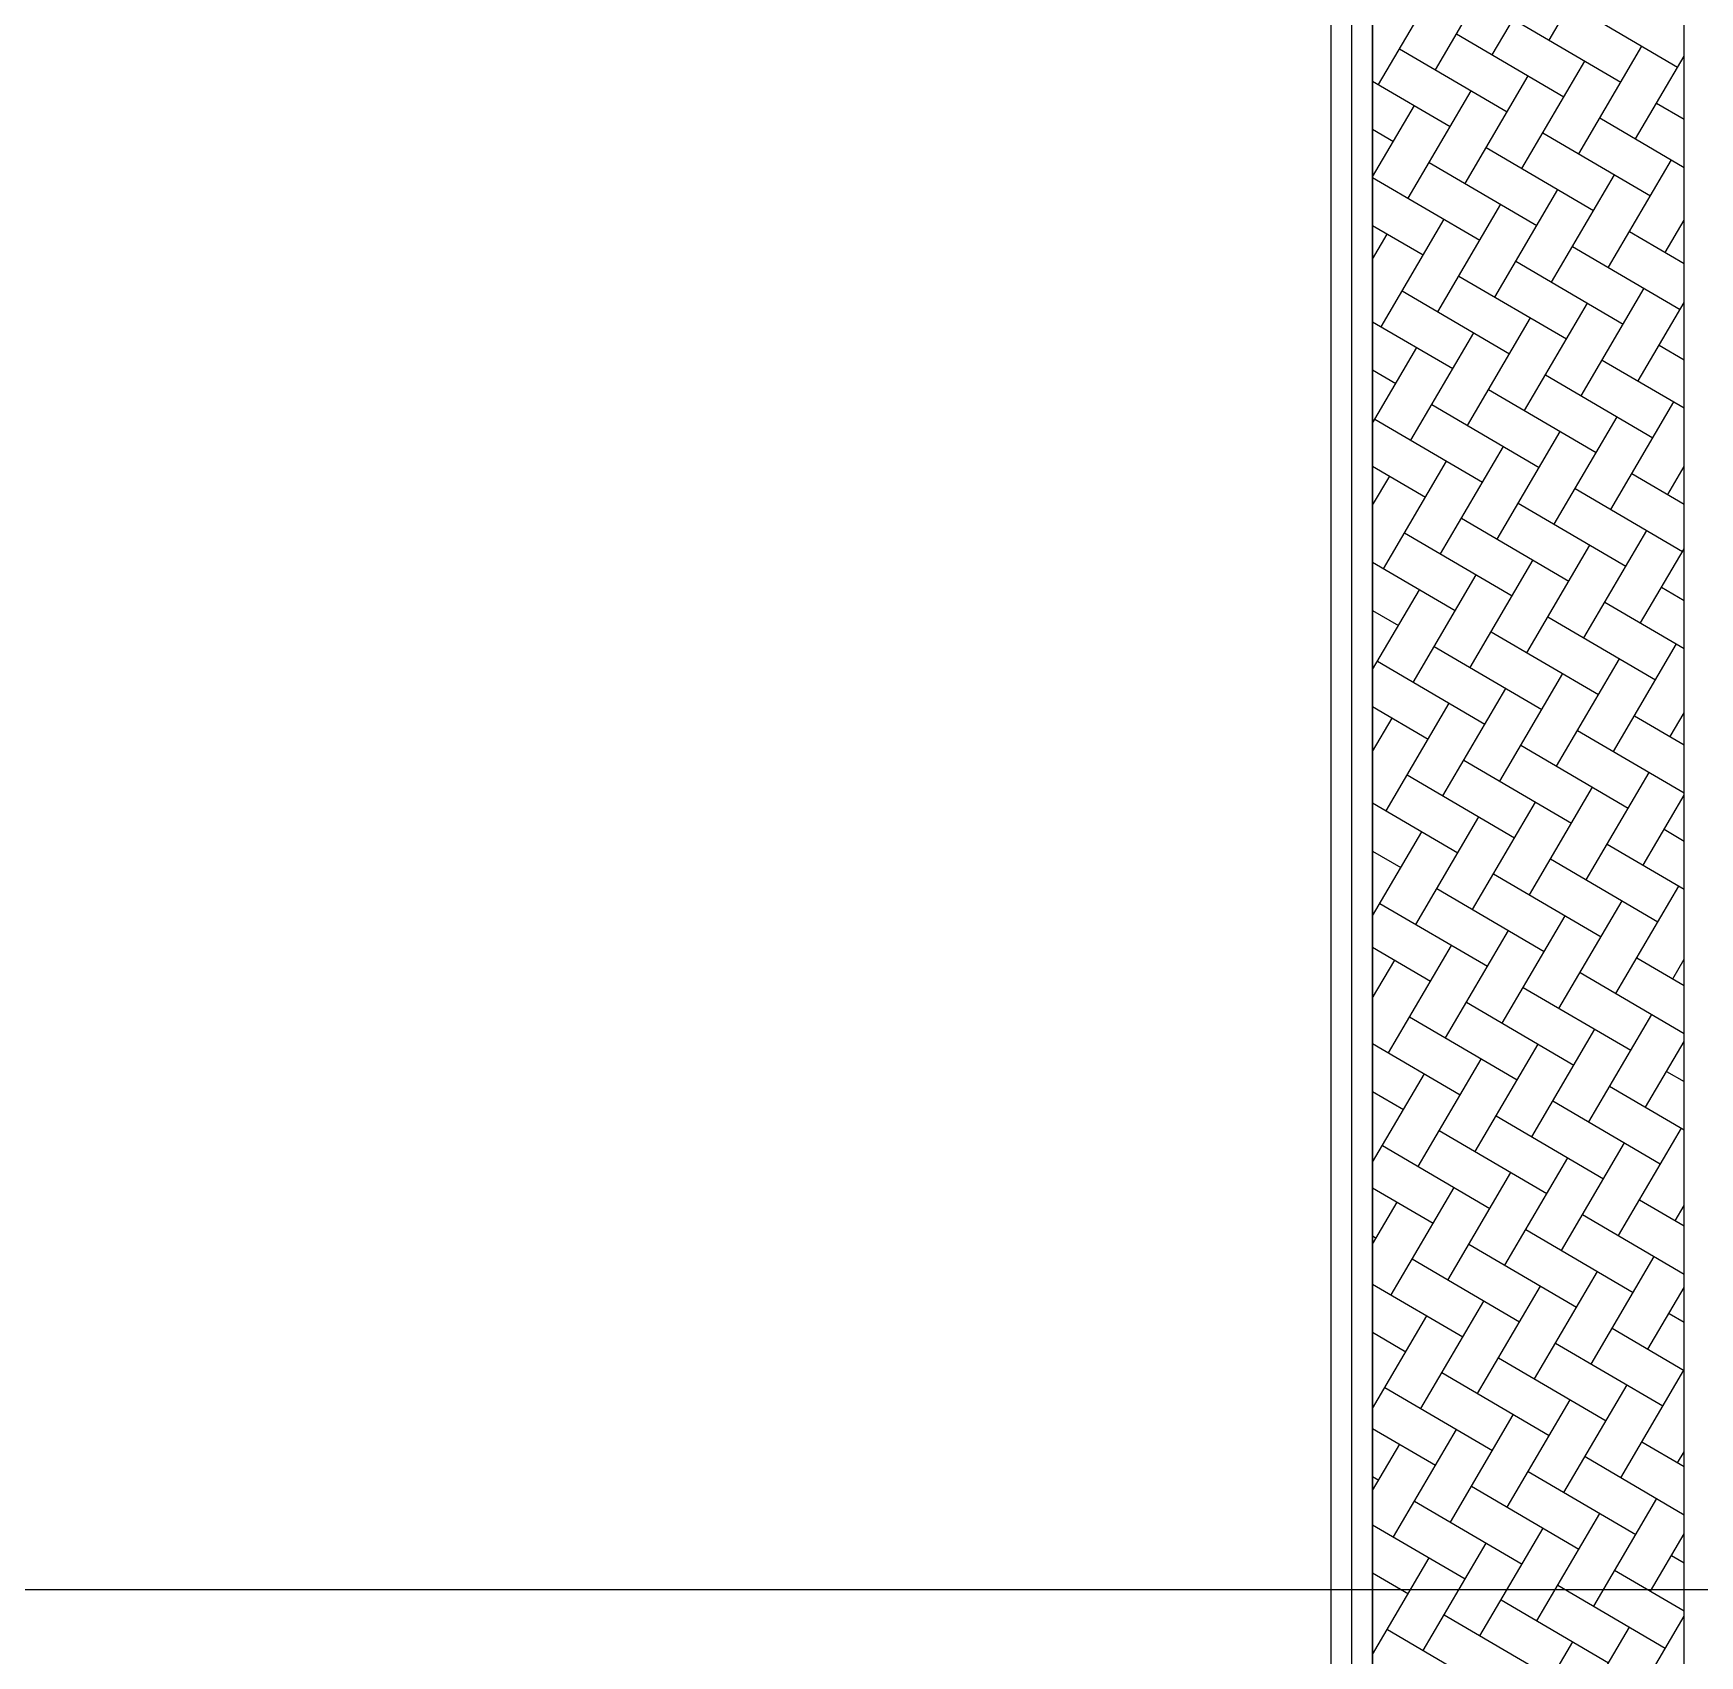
# Model space of a CAD drawing. Header units: millimetres. Extents: x 0 to 356400, y 0 to 68257.
# Drawn here: x 289772 to 290414, y 4774 to 5400 of the extents above; entities that cross this region are included whole.
import ezdxf

# ---------------------------------------------------------------- set-up
doc = ezdxf.new("R2010")
doc.units = ezdxf.units.MM
doc.header["$LTSCALE"] = 75
doc.layers.add('8', color=8, linetype='Continuous')
doc.layers.add('G(그리드1)', color=185, linetype='Continuous', plot=False)

# ---------------------------------------------------------------- blocks, each defined once
blk = doc.blocks.new('G$C7369CDF7')
at = {"layer": '8'}
for p, q in [((94630, 76150), (9330, 76150)), ((94630, 76150), (9330, 76150)), ((48904, 75052), (49510, 76087)), ((50201, 75683), (49403, 76150)), ((49856, 75885), (50011, 76150)), ((49998, 75338), (50475, 76150)), ((51295, 75968), (50985, 76150)), ((51093, 75623), (51402, 76150)), ((51236, 75076), (51843, 76111)), ((52533, 75707), (51776, 76150)), ((52188, 75909), (52329, 76150)), ((52331, 75361), (52793, 76150)), ((53628, 75992), (53358, 76150)), ((53425, 75647), (53720, 76150)), ((53568, 75100), (54175, 76135)), ((54865, 75731), (54150, 76150)), ((54520, 75933), (54647, 76150)), ((54663, 75385), (55111, 76150)), ((55960, 76016), (55732, 76150)), ((55758, 75671), (56038, 76150)), ((55900, 75124), (56502, 76150)), ((57197, 75755), (56523, 76150)), ((56852, 75957), (56966, 76150)), ((56995, 75409), (57429, 76150)), ((58435, 75493), (57400, 76100)), ((58090, 75695), (58357, 76150)), ((58292, 76040), (58105, 76150)), ((58233, 75148), (58820, 76150)), ((59530, 75778), (58896, 76150)), ((59185, 75981), (59284, 76150)), ((59327, 75433), (59747, 76150)), ((60767, 75517), (59732, 76124)), ((60422, 75719), (60675, 76150)), ((60624, 76064), (60478, 76150)), ((60565, 75172), (61138, 76150)), ((61862, 75802), (61269, 76150)), ((61517, 76005), (61602, 76150)), ((61660, 75457), (62066, 76150)), ((63100, 75541), (62064, 76148)), ((62754, 75743), (62993, 76150)), ((62957, 76088), (62851, 76150)), ((62897, 75196), (63457, 76150)), ((64194, 75826), (63642, 76150)), ((63849, 76029), (63920, 76150)), ((63992, 75481), (64384, 76150)), ((65432, 75565), (64433, 76150)), ((51438, 75421), (50403, 76028)), ((53770, 75445), (52735, 76052)), ((56103, 75469), (55067, 76076)), ((59470, 74886), (60077, 75921)), ((61803, 74910), (62409, 75945)), ((64135, 74934), (64742, 75969)), ((50141, 74790), (50748, 75825)), ((52676, 75159), (51640, 75766)), ((52474, 74814), (53080, 75849)), ((55008, 75183), (53973, 75790)), ((54806, 74838), (55413, 75873)), ((57340, 75207), (56305, 75814)), ((57138, 74862), (57745, 75897)), ((59673, 75231), (58637, 75838)), ((62005, 75255), (60970, 75862)), ((64337, 75279), (63302, 75886)), ((50344, 75135), (49308, 75742)), ((56043, 74576), (56650, 75612)), ((58376, 74600), (58982, 75636)), ((60708, 74624), (61315, 75660)), ((63242, 74993), (62207, 75600)), ((63040, 74648), (63647, 75684)), ((65575, 75017), (64539, 75624)), ((49249, 74850), (48214, 75456)), ((49047, 74504), (49653, 75540)), ((51581, 74874), (50546, 75480)), ((51379, 74528), (51986, 75564)), ((53913, 74898), (52878, 75504)), ((53711, 74552), (54318, 75588)), ((56246, 74921), (55210, 75528)), ((58578, 74945), (57543, 75552)), ((60910, 74969), (59875, 75576)), ((50284, 74243), (50891, 75278)), ((52616, 74267), (53223, 75302)), ((54949, 74291), (55555, 75326)), ((57281, 74315), (57888, 75350)), ((59815, 74684), (58780, 75291)), ((59613, 74339), (60220, 75374)), ((62148, 74708), (61112, 75315)), ((61945, 74363), (62552, 75398)), ((64480, 74732), (63445, 75338)), ((64278, 74387), (64884, 75422)), ((50486, 74588), (49451, 75195)), ((52819, 74612), (51783, 75219)), ((55151, 74636), (54116, 75243)), ((57483, 74660), (56448, 75267)), ((63183, 74101), (63790, 75136)), ((49189, 73957), (49796, 74992)), ((51522, 73981), (52128, 75016)), ((54056, 74350), (53021, 74957)), ((53854, 74005), (54461, 75040)), ((56388, 74374), (55353, 74981)), ((56186, 74029), (56793, 75064)), ((58721, 74398), (57685, 75005)), ((58518, 74053), (59125, 75088)), ((61053, 74422), (60018, 75029)), ((60851, 74077), (61457, 75112)), ((63385, 74446), (62350, 75053)), ((65717, 74470), (64682, 75077)), ((49392, 74302), (48356, 74909)), ((51724, 74326), (50689, 74933)), ((57424, 73767), (58030, 74803)), ((59756, 73791), (60363, 74827)), ((62088, 73815), (62695, 74851)), ((64420, 73839), (65027, 74875)), ((50629, 74041), (49594, 74647)), ((50427, 73695), (51034, 74731)), ((52961, 74064), (51926, 74671)), ((52759, 73719), (53366, 74755)), ((55294, 74088), (54258, 74695)), ((55091, 73743), (55698, 74779)), ((57626, 74112), (56591, 74719)), ((59958, 74136), (58923, 74743)), ((62290, 74160), (61255, 74767)), ((64623, 74184), (63587, 74791)), ((53997, 73458), (54604, 74493)), ((56329, 73482), (56936, 74517)), ((58661, 73506), (59268, 74541)), ((61196, 73875), (60160, 74482)), ((60993, 73530), (61600, 74565)), ((63528, 73899), (62493, 74505)), ((63326, 73554), (63933, 74589)), ((49534, 73755), (48499, 74362)), ((49332, 73410), (49939, 74445)), ((51867, 73779), (50831, 74386)), ((51664, 73434), (52271, 74469)), ((54199, 73803), (53164, 74410)), ((56531, 73827), (55496, 74434)), ((58863, 73851), (57828, 74458)), ((64563, 73292), (65170, 74327)), ((50571, 73150), (51177, 74183)), ((52902, 73172), (53509, 74207)), ((55234, 73196), (55841, 74231)), ((57769, 73565), (56733, 74172)), ((57567, 73220), (58173, 74255)), ((60101, 73589), (59066, 74196)), ((59899, 73244), (60506, 74279)), ((62433, 73613), (61398, 74220)), ((62231, 73268), (62838, 74303)), ((64766, 73637), (63730, 74244)), ((50772, 73493), (49737, 74100)), ((53104, 73517), (52069, 74124)), ((55437, 73541), (54401, 74148)), ((58916, 73150), (59411, 73994)), ((61235, 73150), (61743, 74018)), ((63553, 73150), (64075, 74042)), ((49644, 73150), (50082, 73898)), ((52010, 73231), (50974, 73838)), ((51962, 73150), (52414, 73922)), ((54342, 73255), (53307, 73862)), ((54280, 73150), (54746, 73946)), ((56674, 73279), (55639, 73886)), ((56598, 73150), (57079, 73970)), ((59006, 73303), (57971, 73910)), ((61339, 73327), (60303, 73934)), ((63671, 73351), (62636, 73958)), ((49677, 73208), (48642, 73814)), ((55671, 73150), (55984, 73684)), ((57989, 73150), (58316, 73708)), ((60307, 73150), (60648, 73732)), ((62432, 73150), (61541, 73672)), ((62626, 73150), (62981, 73756)), ((64805, 73150), (63873, 73696)), ((50566, 73150), (49880, 73553)), ((51035, 73150), (51319, 73636)), ((52940, 73150), (52212, 73577)), ((53353, 73150), (53652, 73660)), ((55313, 73150), (54544, 73601)), ((57686, 73150), (56876, 73625)), ((60059, 73150), (59209, 73648)), ((50107, 73150), (50225, 73350)), ((52425, 73150), (52557, 73374)), ((54744, 73150), (54889, 73398)), ((57062, 73150), (57221, 73422)), ((58477, 73150), (58114, 73363)), ((59380, 73150), (59554, 73446)), ((60850, 73150), (60446, 73387)), ((61698, 73150), (61886, 73470)), ((63223, 73150), (62778, 73411)), ((64016, 73150), (64218, 73494)), ((51358, 73150), (51117, 73291)), ((53731, 73150), (53449, 73315)), ((56104, 73150), (55782, 73339)), ((63089, 73150), (63123, 73209)), ((97230, 73150), (6530, 73150)), ((6530, 73150), (97074, 73150)), ((6830, 73150), (94630, 73150)), ((58453, 73150), (58459, 73161)), ((60771, 73150), (60791, 73185)), ((97030, 72950), (6530, 72950)), ((96830, 72750), (29430, 72750))]:
    blk.add_line(p, q, dxfattribs=at)

msp = doc.modelspace()

# ---------------------------------------------------------------- linework, layer by layer
at = {"layer": 'G(그리드1)'}
msp.add_lwpolyline([(300325, 58700), (278825, 58700), (278825, 4800), (300325, 4800)], close=True, dxfattribs=at)

# ---------------------------------------------------------------- block references
at = {"xscale": 0.04000000000000001, "yscale": 0.04000000000000001, "zscale": 0.04000000000000001, "rotation": 270}
msp.add_blockref('G$C7369CDF7', (287362.17, 7367.09), dxfattribs=at)

doc.saveas('drawing.dxf')
